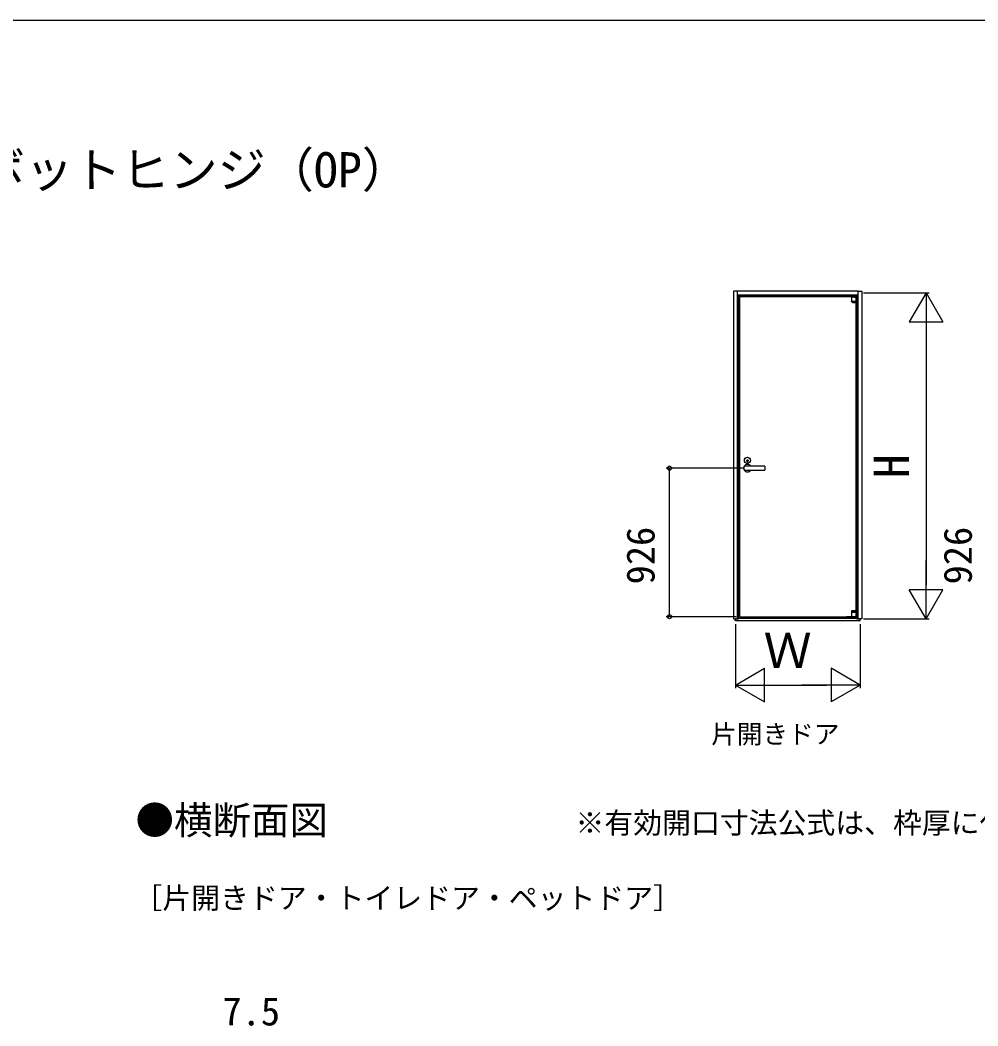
# Model space of a CAD drawing. Units: millimetres, scale not verified. Extents: x -525 to 525, y -783 to 780.
# Drawn here: x -97.5 to 201.1, y 433.3 to 746.8 of the extents above; entities that cross this region are included whole.
import ezdxf
from ezdxf.enums import TextEntityAlignment as Align

# ---------------------------------------------------------------- set-up
doc = ezdxf.new("R2010")
doc.units = ezdxf.units.MM
doc.header["$LTSCALE"] = 4
for name, color, linetype in [('0-2_USER1', 3, 'Continuous'), ('0-6_YKK_A1', 4, 'Continuous'), ('0-7_YKK_D', 6, 'Continuous'), ('0-8_YKK_ZWAK', 7, 'Continuous')]:
    doc.layers.add(name, color=color, linetype=linetype)
doc.styles.add('ＭＳ ゴシック', font='')
doc.styles.get('ＭＳ ゴシック').set_extended_font_data('MS Gothic')

msp = doc.modelspace()

# ---------------------------------------------------------------- linework, layer by layer
at = {"layer": '0-6_YKK_A1'}
for p, q in [((163.75, 662.35), (126.15, 662.35)), ((126.15, 661.15), (163.75, 661.15)), ((126.5, 660.8), (161.855, 660.8)), ((161.65, 660.42), (161.65, 660.465)), ((161.695, 660.465), (161.65, 660.465)), ((161.65, 660.465), (161.65, 659.19)), ((161.65, 659.19), (163.2, 659.19)), ((161.65, 659.14), (161.65, 659.09)), ((161.65, 659.14), (161.695, 659.14)), ((162.037, 658.775), (161.67, 659.05)), ((161.68, 659.14), (161.68, 659.19)), ((163.059, 659.14), (161.695, 659.14)), ((161.74, 660.55), (161.74, 660.465)), ((161.855, 660.825), (161.855, 660.975)), ((161.855, 660.975), (163.155, 660.975)), ((161.855, 660.825), (163.155, 660.825)), ((161.855, 660.736), (161.855, 660.825)), ((161.855, 660.775), (162.33, 660.775)), ((162.33, 660.825), (162.33, 660.465)), ((162.68, 660.625), (162.33, 660.625)), ((162.68, 660.465), (162.68, 660.825)), ((162.68, 660.775), (163.155, 660.775)), ((163.155, 660.625), (162.68, 660.625)), ((163.17, 660.48), (162.68, 660.48)), ((162.966, 658.765), (163.15, 658.765)), ((163.183, 660.465), (163.059, 660.465)), ((163.183, 659.14), (163.059, 659.14)), ((163.09, 658.765), (163.1, 658.765)), ((163.15, 562.329), (163.15, 658.769)), ((163.155, 660.825), (163.155, 660.975)), ((163.155, 660.825), (163.155, 660.736)), ((163.155, 660.8), (163.4, 660.8)), ((163.3, 660.775), (163.155, 660.775)), ((163.155, 660.736), (163.155, 660.625)), ((163.155, 660.625), (163.3, 660.625)), ((163.17, 660.465), (163.17, 660.48)), ((163.17, 659.14), (163.17, 659.19)), ((163.17, 659.14), (163.17, 659.19)), ((163.183, 659.14), (163.2, 659.14)), ((163.2, 659.19), (163.2, 660.465)), ((163.2, 658.815), (163.2, 659.14)), ((163.4, 660.8), (163.4, 661.15)), ((163.4, 660.754), (163.4, 660.8)), ((163.4, 660.225), (163.4, 660.525)), ((163.4, 660.525), (163.55, 660.525)), ((163.4, 659.825), (163.4, 660.125)), ((163.4, 659.825), (163.4, 658.325)), ((163.55, 660.775), (163.55, 660.575)), ((163.55, 660.575), (163.55, 660.525)), ((163.55, 660.225), (163.55, 660.525)), ((163.55, 660.125), (163.55, 659.825)), ((163.55, 658.325), (163.55, 659.825)), ((163.4, 563.225), (163.4, 658.025)), ((163.55, 658.325), (163.55, 658.025)), ((129.2, 609.224), (129.2, 609.676)), ((129.3, 609.676), (129.2, 609.676)), ((129.2, 609.224), (129.3, 609.224)), ((129.3, 609.224), (129.3, 609.676)), ((128.2, 607.412), (128.2, 607.7)), ((128.2, 606.887), (128.2, 607.412)), ((128.2, 606.6), (128.2, 606.887)), ((134.65, 607.75), (128.25, 607.75)), ((128.25, 606.55), (134.65, 606.55)), ((134.7, 607.7), (134.7, 607.412)), ((161.65, 562.585), (161.65, 562.21)), ((163.155, 562.21), (161.65, 562.21)), ((163.155, 562.16), (161.65, 562.16)), ((161.68, 562.21), (161.68, 562.16)), ((161.885, 562.635), (161.7, 562.635)), ((162.114, 562.635), (161.885, 562.635)), ((162.35, 562.635), (162.114, 562.635)), ((162.781, 562.635), (162.35, 562.635)), ((162.757, 562.635), (162.751, 562.635)), ((163.183, 562.3), (162.814, 562.623)), ((163.2, 562.21), (163.155, 562.21)), ((163.17, 562.16), (163.17, 562.21)), ((163.17, 562.21), (163.17, 562.16)), ((163.2, 562.21), (163.2, 562.262)), ((163.4, 563.225), (163.4, 560.725)), ((163.4, 563.225), (163.55, 563.225)), ((163.55, 563.225), (163.55, 560.15)), ((125.5, 559.55), (125.5, 560.15)), ((126.5, 560.15), (125.5, 560.15)), ((164.4, 559.55), (125.5, 559.55)), ((163.4, 560.325), (126.5, 560.325)), ((126.5, 560.325), (126.5, 560.15)), ((160.17, 560.82), (160.17, 560.85)), ((160.47, 560.82), (160.17, 560.82)), ((161.74, 560.82), (160.47, 560.82)), ((161.791, 560.835), (161.667, 560.835)), ((162.08, 560.835), (161.791, 560.835)), ((161.93, 560.625), (161.93, 560.475)), ((161.93, 560.475), (163.55, 560.475)), ((162.305, 560.64), (162.305, 560.625)), ((162.655, 560.625), (162.655, 560.64)), ((162.8, 560.64), (162.8, 560.74)), ((162.833, 560.835), (163.155, 560.835)), ((162.94, 560.74), (162.94, 560.835)), ((163.11, 560.82), (162.94, 560.82)), ((163.11, 560.82), (163.12, 560.82)), ((163.155, 560.835), (163.2, 560.835)), ((163.18, 560.625), (163.3, 560.625)), ((163.2, 560.475), (163.32, 560.475)), ((163.4, 560.15), (163.4, 560.345)), ((163.4, 560.325), (163.4, 560.15)), ((163.4, 560.325), (163.4, 560.15)), ((164.4, 560.15), (163.4, 560.15)), ((163.4, 560.15), (164.4, 560.15)), ((163.55, 561.125), (163.55, 561.025)), ((163.55, 561.025), (163.55, 560.725)), ((164.4, 559.55), (164.4, 560.15))]:
    msp.add_line(p, q, dxfattribs=at)
for points in [[(124.95, 560.15), (126.15, 560.15), (126.15, 662.35), (124.95, 662.35)], [(164.95, 560.15), (163.75, 560.15), (163.75, 662.35), (164.95, 662.35)]]:
    msp.add_lwpolyline(points, close=True, dxfattribs=at)
for points in [[(125.5, 560.15), (126.5, 560.15), (126.5, 661.15)], [(161.74, 660.55), (126.75, 660.55), (126.75, 560.85), (161.65, 560.85)], [(163.059, 660.465), (162.017, 660.465), (161.695, 660.465)], [(162.33, 660.48), (161.74, 660.48), (161.74, 660.465)], [(162.33, 660.625), (161.855, 660.625), (161.855, 660.736)], [(162.067, 658.765), (162.5, 658.765), (162.736, 658.765), (162.966, 658.765)], [(162.545, 660.465), (162.689, 660.465), (162.807, 660.465)], [(163.2, 660.42), (163.2, 660.465), (163.183, 660.465)], [(163.55, 660.775), (163.4, 660.775), (163.4, 660.754)], [(163.55, 660.225), (163.55, 660.125), (163.4, 660.125), (163.4, 660.225)], [(163.55, 660.775), (163.55, 659.795), (163.55, 658.025)], [(163.55, 658.025), (163.4, 658.025), (163.4, 658.325)], [(134.7, 607.412), (134.7, 606.887), (134.7, 606.6)], [(161.65, 562.16), (161.65, 560.835), (161.667, 560.835)], [(163.2, 560.835), (163.2, 562.16), (163.155, 562.16)], [(162.06, 560.82), (161.74, 560.82), (161.74, 560.835)], [(161.93, 560.625), (163.03, 560.625), (163.18, 560.625)], [(161.93, 560.475), (161.93, 560.345), (163.55, 560.345)], [(162.06, 560.835), (162.06, 560.74), (162.94, 560.74)], [(162.833, 560.835), (162.35, 560.835), (162.08, 560.835)], [(162.2, 560.74), (162.2, 560.64), (162.8, 560.64)], [(163.17, 560.835), (163.17, 560.82), (163.12, 560.82)]]:
    msp.add_lwpolyline(points, dxfattribs=at)
for centre, radius in [((129.25, 609.6), 0.95), ((129.25, 609.45), 0.253)]:
    msp.add_circle(centre, radius, dxfattribs=at)
for centre, radius, start, end in [((161.7, 659.09), 0.05, 180, 233.1301), ((162.067, 658.815), 0.05, 233.1301, 270), ((163.15, 658.815), 0.05, 270, 0), ((163.3, 660.525), 0.25, 0, 90), ((163.3, 660.525), 0.1, 0, 90), ((129.25, 607.15), 1.175, 30.70636, 149.36289), ((129.25, 607.15), 1.175, 153.33134, 206.66866), ((128.25, 607.7), 0.05, 90, 180), ((128.25, 606.6), 0.05, 180, 270), ((129.25, 607.15), 1.175, 210.63711, 329.29364), ((134.65, 607.7), 0.05, 0, 90), ((134.65, 606.6), 0.05, 270, 0), ((161.7, 562.585), 0.05, 90, 180), ((162.781, 562.585), 0.05, 48.81407, 90), ((163.15, 562.262), 0.05, 0, 48.81407), ((163.3, 560.725), 0.1, 270, 0), ((163.3, 560.725), 0.25, 270, 0)]:
    msp.add_arc(centre, radius, start, end, dxfattribs=at)
at = {"layer": '0-7_YKK_D'}
for p, q in [((165.4, 661.8), (185.95, 661.8)), ((184.95, 661.8), (179.7, 652.707)), ((184.95, 661.8), (190.2, 652.707)), ((184.95, 661.8), (184.95, 643.613)), ((179.7, 652.707), (190.2, 652.707)), ((184.95, 651.3), (184.95, 570.65)), ((128.25, 607.15), (103.95, 607.15)), ((104.95, 560.85), (104.95, 607.15)), ((184.95, 560.15), (184.95, 578.337)), ((184.95, 560.15), (179.7, 569.243)), ((190.2, 569.243), (179.7, 569.243)), ((184.95, 560.15), (190.2, 569.243)), ((125.75, 560.85), (103.95, 560.85)), ((125.5, 558.55), (125.5, 538.55)), ((164.4, 558.55), (164.4, 538.55)), ((165.4, 560.15), (185.95, 560.15)), ((125.5, 539.55), (134.593, 544.8)), ((134.593, 534.3), (134.593, 544.8)), ((164.4, 539.55), (155.307, 544.8)), ((155.307, 544.8), (155.307, 534.3)), ((125.5, 539.55), (134.593, 534.3)), ((125.5, 539.55), (143.687, 539.55)), ((136, 539.55), (153.9, 539.55)), ((164.4, 539.55), (146.213, 539.55)), ((164.4, 539.55), (155.307, 534.3))]:
    msp.add_line(p, q, dxfattribs=at)
for centre in [(104.95, 607.15), (104.95, 560.85)]:
    msp.add_circle(centre, 0.637, dxfattribs=at)
at = {"layer": '0-8_YKK_ZWAK'}
msp.add_line((-524.9, 746.8), (525.1, 746.8), dxfattribs=at)

# ---------------------------------------------------------------- texts
at = {"layer": '0-2_USER1', "style": 'ＭＳ ゴシック'}
for s, height, p in [('■片開きドア・トイレドア・親子ドア・ペットドア\u3000ピボットヒンジ（OP）', 11, (-486.053, 691.34)), ('片開きドア', 5.865, (117.941, 519.55)), ('●横断面図', 8.798, (-61.536, 490.368)), ('※有効開口寸法公式は、枠厚に化粧シート厚も加えて算出しています。', 6.598, (75.641, 491.308)), ('［片開きドア・トイレドア・ペットドア］', 6.598, (-62.15, 467.871))]:
    msp.add_text(s, height=height, dxfattribs=at).set_placement(p, align=Align.BOTTOM_LEFT)
at = {"layer": '0-7_YKK_D', "style": 'ＭＳ ゴシック'}
for s, height, p in [('H', 11, (182.95, 603.986)), ('926', 8.798, (102.95, 570.909)), ('926', 8.798, (201.85, 570.909))]:
    msp.add_text(s, height=height, rotation=90, dxfattribs=at).set_placement(p, align=Align.BOTTOM_LEFT)
for s, height, p in [('Ｗ', 11, (134.297, 541.55)), ('7.5', 8.798, (-34.428, 430.8))]:
    msp.add_text(s, height=height, dxfattribs=at).set_placement(p, align=Align.BOTTOM_LEFT)

doc.saveas('drawing.dxf')
